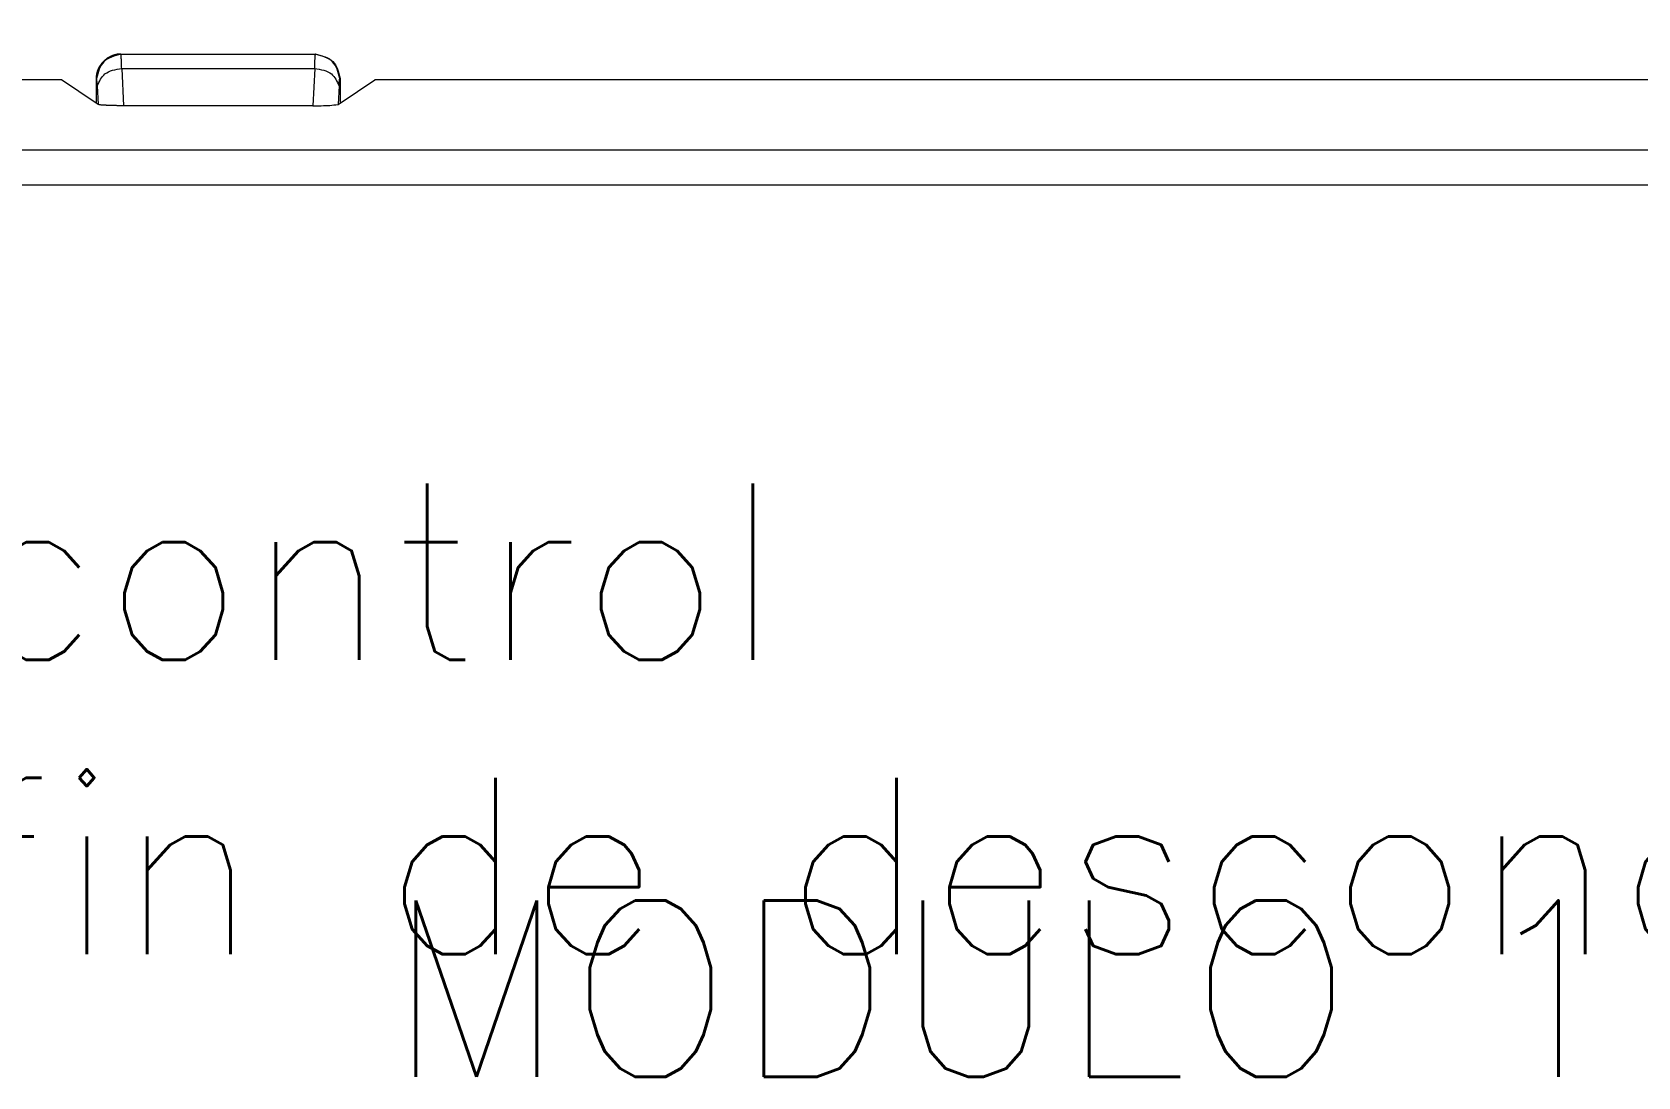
# Model space of a CAD drawing. Header units: inches. Extents: x 75782 to 87231, y -34126 to -18655.
# Drawn here: x 78602.4 to 78657, y -29336.3 to -29300.8 of the extents above; entities that cross this region are included whole.
import ezdxf

# ---------------------------------------------------------------- set-up
doc = ezdxf.new("R2010")
doc.units = ezdxf.units.IN
doc.header["$MEASUREMENT"] = 0
doc.layers.add('COMPONENTES', color=251, linetype='Continuous', lineweight=18)
doc.layers.add('TEXTOS', color=7, linetype='Continuous')
doc.styles.get("Standard").update_dxf_attribs({"font": 'ROMANS.SHX'})

# ---------------------------------------------------------------- blocks, each defined once
blk = doc.blocks.new('AK2-XM')
at = {"layer": 'COMPONENTES'}
for p, q in [((31864.291, 23375.048), (31870.929, 23375.048)), ((31864.291, 23375.048), (31864.302, 23375.041)), ((31864.302, 23375.041), (31870.918, 23375.041)), ((31870.929, 23375.048), (31870.918, 23375.041)), ((31862.284, 23374.168), (31811.548, 23374.168)), ((31863.462, 23373.383), (31862.284, 23374.168)), ((31863.462, 23374.22), (31863.473, 23374.212)), ((31863.462, 23374.22), (31863.462, 23373.383)), ((31864.331, 23374.557), (31870.889, 23374.557)), ((31864.331, 23374.557), (31864.397, 23373.293)), ((31870.889, 23374.557), (31870.823, 23373.293)), ((31871.758, 23374.22), (31871.747, 23374.212)), ((31871.758, 23374.22), (31871.758, 23373.383)), ((31871.758, 23373.383), (31872.936, 23374.168)), ((31923.672, 23374.168), (31872.936, 23374.168)), ((31863.503, 23373.97), (31863.536, 23373.334)), ((31871.717, 23373.97), (31871.684, 23373.334)), ((31863.536, 23373.334), (31863.462, 23373.383)), ((31870.823, 23373.293), (31864.397, 23373.293)), ((31871.684, 23373.334), (31871.758, 23373.383)), ((31964.139, 23371.779), (31823.344, 23371.779)), ((31964.139, 23370.594), (31823.344, 23370.594))]:
    blk.add_line(p, q, dxfattribs=at)
for points, knots in [([(31864.291, 23375.048), (31864.27, 23375.048), (31864.231, 23375.048), (31864.182, 23375.042), (31864.143, 23375.034), (31864.116, 23375.027), (31864.094, 23375.022), (31864.072, 23375.016), (31864.048, 23375.009), (31864.017, 23374.998), (31863.984, 23374.983), (31863.953, 23374.968), (31863.925, 23374.954), (31863.901, 23374.942), (31863.879, 23374.929), (31863.86, 23374.916), (31863.843, 23374.905), (31863.825, 23374.892), (31863.804, 23374.876), (31863.781, 23374.859), (31863.76, 23374.841), (31863.743, 23374.826), (31863.728, 23374.811), (31863.714, 23374.797), (31863.698, 23374.781), (31863.68, 23374.763), (31863.664, 23374.744), (31863.648, 23374.725), (31863.633, 23374.705), (31863.619, 23374.685), (31863.604, 23374.665), (31863.59, 23374.645), (31863.577, 23374.624), (31863.565, 23374.603), (31863.554, 23374.582), (31863.543, 23374.559), (31863.531, 23374.534), (31863.518, 23374.507), (31863.507, 23374.479), (31863.498, 23374.45), (31863.49, 23374.422), (31863.484, 23374.398), (31863.479, 23374.378), (31863.472, 23374.347), (31863.464, 23374.295), (31863.463, 23374.248), (31863.462, 23374.22)], [0, 0, 0, 0, 0.070492, 0.130573, 0.167753, 0.202512, 0.223516, 0.244979, 0.276328, 0.310767, 0.353764, 0.396145, 0.427931, 0.458953, 0.486822, 0.513669, 0.534101, 0.555119, 0.588198, 0.623099, 0.652409, 0.679675, 0.700253, 0.721066, 0.748454, 0.776895, 0.804975, 0.832604, 0.859971, 0.887336, 0.914813, 0.942309, 0.969794, 0.996831, 1.02308, 1.04965, 1.083038, 1.117037, 1.150612, 1.184154, 1.217537, 1.247586, 1.26825, 1.287728, 1.351624, 1.445586, 1.445586, 1.445586, 1.445586]), ([(31864.302, 23375.041), (31864.083, 23374.984), (31863.644, 23374.87), (31863.53, 23374.432), (31863.473, 23374.212)], [0, 0, 0, 0, 0.70348, 1.407324, 1.407324, 1.407324, 1.407324]), ([(31864.331, 23374.557), (31864.329, 23374.617), (31864.327, 23374.718), (31864.322, 23374.828), (31864.319, 23374.887), (31864.317, 23374.914), (31864.316, 23374.938), (31864.314, 23374.957), (31864.313, 23374.973), (31864.312, 23374.984), (31864.311, 23374.994), (31864.31, 23375.002), (31864.309, 23375.011), (31864.307, 23375.021), (31864.306, 23375.032), (31864.303, 23375.039), (31864.302, 23375.041)], [0, 0, 0, 0, 0.2033872, 0.336947, 0.3694298, 0.4037458, 0.426585, 0.4509291, 0.4660295, 0.4807507, 0.4897465, 0.4989024, 0.5089046, 0.5198963, 0.5332105, 0.5440347, 0.5440347, 0.5440347, 0.5440347]), ([(31870.889, 23374.557), (31870.891, 23374.63), (31870.894, 23374.739), (31870.899, 23374.852), (31870.902, 23374.897), (31870.903, 23374.912), (31870.904, 23374.929), (31870.905, 23374.947), (31870.906, 23374.965), (31870.908, 23374.979), (31870.909, 23374.991), (31870.91, 23375.003), (31870.912, 23375.016), (31870.914, 23375.028), (31870.915, 23375.037), (31870.917, 23375.04), (31870.918, 23375.041)], [0, 0, 0, 0, 0.2458792, 0.3669923, 0.3801498, 0.3969804, 0.4161805, 0.438588, 0.4568813, 0.4743716, 0.4861572, 0.4987282, 0.5152794, 0.5310658, 0.5379289, 0.5441028, 0.5441028, 0.5441028, 0.5441028]), ([(31871.747, 23374.212), (31871.69, 23374.432), (31871.576, 23374.87), (31871.137, 23374.984), (31870.918, 23375.041)], [0, 0, 0, 0, 0.703844, 1.407324, 1.407324, 1.407324, 1.407324]), ([(31870.929, 23375.048), (31871.148, 23374.992), (31871.588, 23374.879), (31871.701, 23374.439), (31871.758, 23374.22)], [0, 0, 0, 0, 0.704295, 1.408225, 1.408225, 1.408225, 1.408225]), ([(31863.503, 23373.97), (31863.501, 23374.007), (31863.498, 23374.061), (31863.492, 23374.117), (31863.49, 23374.139), (31863.489, 23374.149), (31863.487, 23374.166), (31863.483, 23374.185), (31863.481, 23374.202), (31863.476, 23374.209), (31863.473, 23374.212)], [0, 0, 0, 0, 0.1233729, 0.1826207, 0.1887335, 0.1968127, 0.2184911, 0.2448768, 0.2621086, 0.2746949, 0.2746949, 0.2746949, 0.2746949]), ([(31863.503, 23373.97), (31863.575, 23374.123), (31863.738, 23374.465), (31864.12, 23374.524), (31864.331, 23374.557)], [0, 0, 0, 0, 0.535699, 1.202825, 1.202825, 1.202825, 1.202825]), ([(31870.889, 23374.557), (31871.1, 23374.524), (31871.482, 23374.465), (31871.645, 23374.123), (31871.717, 23373.97)], [0, 0, 0, 0, 0.667126, 1.202826, 1.202826, 1.202826, 1.202826]), ([(31871.717, 23373.97), (31871.719, 23374.007), (31871.723, 23374.061), (31871.728, 23374.118), (31871.73, 23374.141), (31871.731, 23374.147), (31871.732, 23374.154), (31871.733, 23374.162), (31871.734, 23374.171), (31871.736, 23374.179), (31871.737, 23374.187), (31871.739, 23374.193), (31871.74, 23374.199), (31871.742, 23374.204), (31871.743, 23374.209), (31871.746, 23374.211), (31871.747, 23374.212)], [0, 0, 0, 0, 0.1232526, 0.1842389, 0.1908459, 0.1988869, 0.2062833, 0.2151812, 0.2255572, 0.2360877, 0.243563, 0.2508624, 0.2572516, 0.263678, 0.2692914, 0.27462, 0.27462, 0.27462, 0.27462]), ([(31864.397, 23373.293), (31864.386, 23373.293), (31864.367, 23373.293), (31864.347, 23373.293), (31864.334, 23373.293), (31864.312, 23373.294), (31864.268, 23373.294), (31864.209, 23373.294), (31864.153, 23373.295), (31864.112, 23373.296), (31864.079, 23373.297), (31864.052, 23373.297), (31864.026, 23373.298), (31864.001, 23373.299), (31863.978, 23373.299), (31863.959, 23373.3), (31863.942, 23373.301), (31863.923, 23373.301), (31863.898, 23373.302), (31863.87, 23373.303), (31863.843, 23373.304), (31863.82, 23373.306), (31863.8, 23373.307), (31863.767, 23373.308), (31863.718, 23373.311), (31863.66, 23373.315), (31863.609, 23373.319), (31863.576, 23373.323), (31863.556, 23373.328), (31863.548, 23373.33), (31863.544, 23373.331), (31863.542, 23373.331), (31863.539, 23373.332), (31863.537, 23373.334), (31863.536, 23373.334)], [0, 0, 0, 0, 0.0378173, 0.0622443, 0.0703568, 0.0785197, 0.1380415, 0.2168496, 0.2751681, 0.3260144, 0.3561295, 0.3863906, 0.4150935, 0.4447325, 0.4692927, 0.4921783, 0.5084798, 0.5252811, 0.557184, 0.5916334, 0.6217809, 0.6481476, 0.6683951, 0.689347, 0.7562793, 0.8334477, 0.884862, 0.9289375, 0.9438321, 0.9546407, 0.9559906, 0.9576927, 0.9612206, 0.9657864, 0.9657864, 0.9657864, 0.9657864]), ([(31870.823, 23373.293), (31871.016, 23373.292), (31871.304, 23373.291), (31871.59, 23373.323), (31871.684, 23373.334)], [0, 0, 0, 0, 0.6459799, 0.9648032, 0.9648032, 0.9648032, 0.9648032])]:
    blk.add_open_spline(points, degree=3, knots=knots, dxfattribs=at)

msp = doc.modelspace()

# ---------------------------------------------------------------- block references
at = {"layer": 'COMPONENTES'}
msp.add_blockref('AK2-XM', (46741.126, -52676.581), dxfattribs=at)

# ---------------------------------------------------------------- texts
at = {"layer": 'TEXTOS', "char_height": 6, "attachment_point": 1}
for s, width, heights, insert in [('CB^I- Interruptor\\PCV^I- Contactor Ventiladores\\PCR^I- Contactor Resistencias\\PTJ^I- Tarjeta de Control\\PMV^I- Moto Ventilador\\PR^I- Resistencia\\PIL^I- Iluminación\\PSV^I- Valvula Solenoide\\PTSC^I- Sensor de temp de control\\PTSD^I- Sensor de temp de fin de descongelación', 252.14113, [0], (78482.299, -29236.11)), ('\\pi5.4896;MODULO 1', 55.55064, [22.092], (78608.934, -29330.296))]:
    msp.add_mtext_dynamic_manual_height_columns(s, width=width, gutter_width=1250, heights=heights, dxfattribs=dict(at, insert=insert))

doc.saveas('drawing.dxf')
